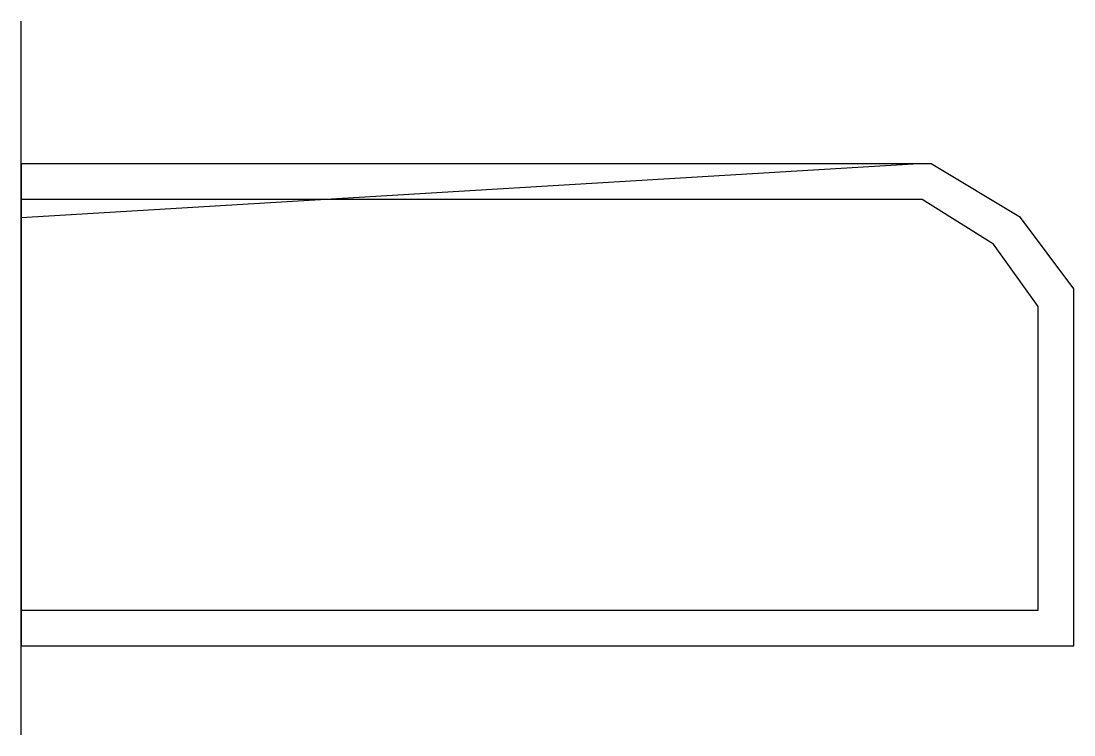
# Model space of a CAD drawing. Extents: x 0 to 59, y -5 to 35.
import ezdxf

# ---------------------------------------------------------------- set-up
doc = ezdxf.new("R2010")
doc.units = 0

msp = doc.modelspace()

# ---------------------------------------------------------------- linework, layer by layer
at = {"layer": 'AXIS'}
msp.add_line((0, -5), (0, 35), dxfattribs=at)
at = {"layer": 'DIFFUSER_GUIDE'}
msp.add_line((0, 24), (50, 27), dxfattribs=at)
at = {"layer": 'HOUSING_INNER'}
for p, q in [((50.5, 25), (0, 25)), ((54.5, 22.5), (50.5, 25)), ((57, 19), (54.5, 22.5)), ((57, 2), (57, 19)), ((0, 2), (57, 2))]:
    msp.add_line(p, q, dxfattribs=at)
at = {"layer": 'HOUSING_OUTER'}
for p, q in [((51, 27), (0, 27)), ((0, 27), (0, 0)), ((56, 24), (51, 27)), ((59, 20), (56, 24)), ((59, 0), (59, 20)), ((0, 0), (59, 0))]:
    msp.add_line(p, q, dxfattribs=at)

doc.saveas('drawing.dxf')
